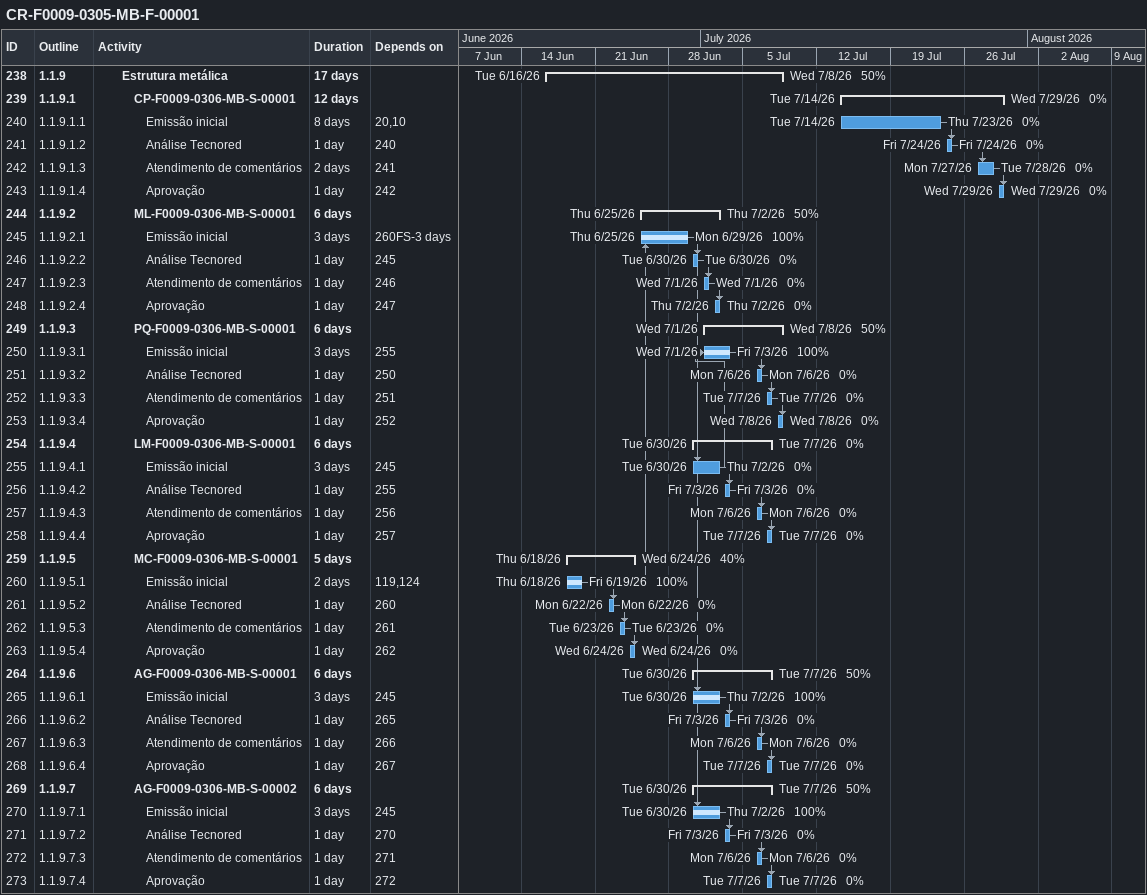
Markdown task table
CR-F0009-0305-MB-F-00001

| ID | WBS | Task | Duration | Start | Finish | Predecessors | % complete |
|---|---|---|---|---|---|---|---|
| 238 | 1.1.9 | **Estrutura metálica** | 17d | 2026-06-16 | 2026-07-08 |  | 50 |
| 239 | 1.1.9.1 | **CP-F0009-0306-MB-S-00001** | 12d | 2026-07-14 | 2026-07-29 |  | 0 |
| 240 | 1.1.9.1.1 | Emissão inicial | 8d | 2026-07-14 | 2026-07-23 | 20, 10 | 0 |
| 241 | 1.1.9.1.2 | Análise Tecnored | 1d | 2026-07-24 | 2026-07-24 | 240 | 0 |
| 242 | 1.1.9.1.3 | Atendimento de comentários | 2d | 2026-07-27 | 2026-07-28 | 241 | 0 |
| 243 | 1.1.9.1.4 | Aprovação | 1d | 2026-07-29 | 2026-07-29 | 242 | 0 |
| 244 | 1.1.9.2 | **ML-F0009-0306-MB-S-00001** | 6d | 2026-06-25 | 2026-07-02 |  | 50 |
| 245 | 1.1.9.2.1 | Emissão inicial | 3d | 2026-06-25 | 2026-06-29 | 260FS-3d | 100 |
| 246 | 1.1.9.2.2 | Análise Tecnored | 1d | 2026-06-30 | 2026-06-30 | 245 | 0 |
| 247 | 1.1.9.2.3 | Atendimento de comentários | 1d | 2026-07-01 | 2026-07-01 | 246 | 0 |
| 248 | 1.1.9.2.4 | Aprovação | 1d | 2026-07-02 | 2026-07-02 | 247 | 0 |
| 249 | 1.1.9.3 | **PQ-F0009-0306-MB-S-00001** | 6d | 2026-07-01 | 2026-07-08 |  | 50 |
| 250 | 1.1.9.3.1 | Emissão inicial | 3d | 2026-07-01 | 2026-07-03 | 255 | 100 |
| 251 | 1.1.9.3.2 | Análise Tecnored | 1d | 2026-07-06 | 2026-07-06 | 250 | 0 |
| 252 | 1.1.9.3.3 | Atendimento de comentários | 1d | 2026-07-07 | 2026-07-07 | 251 | 0 |
| 253 | 1.1.9.3.4 | Aprovação | 1d | 2026-07-08 | 2026-07-08 | 252 | 0 |
| 254 | 1.1.9.4 | **LM-F0009-0306-MB-S-00001** | 6d | 2026-06-30 | 2026-07-07 |  | 0 |
| 255 | 1.1.9.4.1 | Emissão inicial | 3d | 2026-06-30 | 2026-07-02 | 245 | 0 |
| 256 | 1.1.9.4.2 | Análise Tecnored | 1d | 2026-07-03 | 2026-07-03 | 255 | 0 |
| 257 | 1.1.9.4.3 | Atendimento de comentários | 1d | 2026-07-06 | 2026-07-06 | 256 | 0 |
| 258 | 1.1.9.4.4 | Aprovação | 1d | 2026-07-07 | 2026-07-07 | 257 | 0 |
| 259 | 1.1.9.5 | **MC-F0009-0306-MB-S-00001** | 5d | 2026-06-18 | 2026-06-24 |  | 40 |
| 260 | 1.1.9.5.1 | Emissão inicial | 2d | 2026-06-18 | 2026-06-19 | 119, 124 | 100 |
| 261 | 1.1.9.5.2 | Análise Tecnored | 1d | 2026-06-22 | 2026-06-22 | 260 | 0 |
| 262 | 1.1.9.5.3 | Atendimento de comentários | 1d | 2026-06-23 | 2026-06-23 | 261 | 0 |
| 263 | 1.1.9.5.4 | Aprovação | 1d | 2026-06-24 | 2026-06-24 | 262 | 0 |
| 264 | 1.1.9.6 | **AG-F0009-0306-MB-S-00001** | 6d | 2026-06-30 | 2026-07-07 |  | 50 |
| 265 | 1.1.9.6.1 | Emissão inicial | 3d | 2026-06-30 | 2026-07-02 | 245 | 100 |
| 266 | 1.1.9.6.2 | Análise Tecnored | 1d | 2026-07-03 | 2026-07-03 | 265 | 0 |
| 267 | 1.1.9.6.3 | Atendimento de comentários | 1d | 2026-07-06 | 2026-07-06 | 266 | 0 |
| 268 | 1.1.9.6.4 | Aprovação | 1d | 2026-07-07 | 2026-07-07 | 267 | 0 |
| 269 | 1.1.9.7 | **AG-F0009-0306-MB-S-00002** | 6d | 2026-06-30 | 2026-07-07 |  | 50 |
| 270 | 1.1.9.7.1 | Emissão inicial | 3d | 2026-06-30 | 2026-07-02 | 245 | 100 |
| 271 | 1.1.9.7.2 | Análise Tecnored | 1d | 2026-07-03 | 2026-07-03 | 270 | 0 |
| 272 | 1.1.9.7.3 | Atendimento de comentários | 1d | 2026-07-06 | 2026-07-06 | 271 | 0 |
| 273 | 1.1.9.7.4 | Aprovação | 1d | 2026-07-07 | 2026-07-07 | 272 | 0 |
